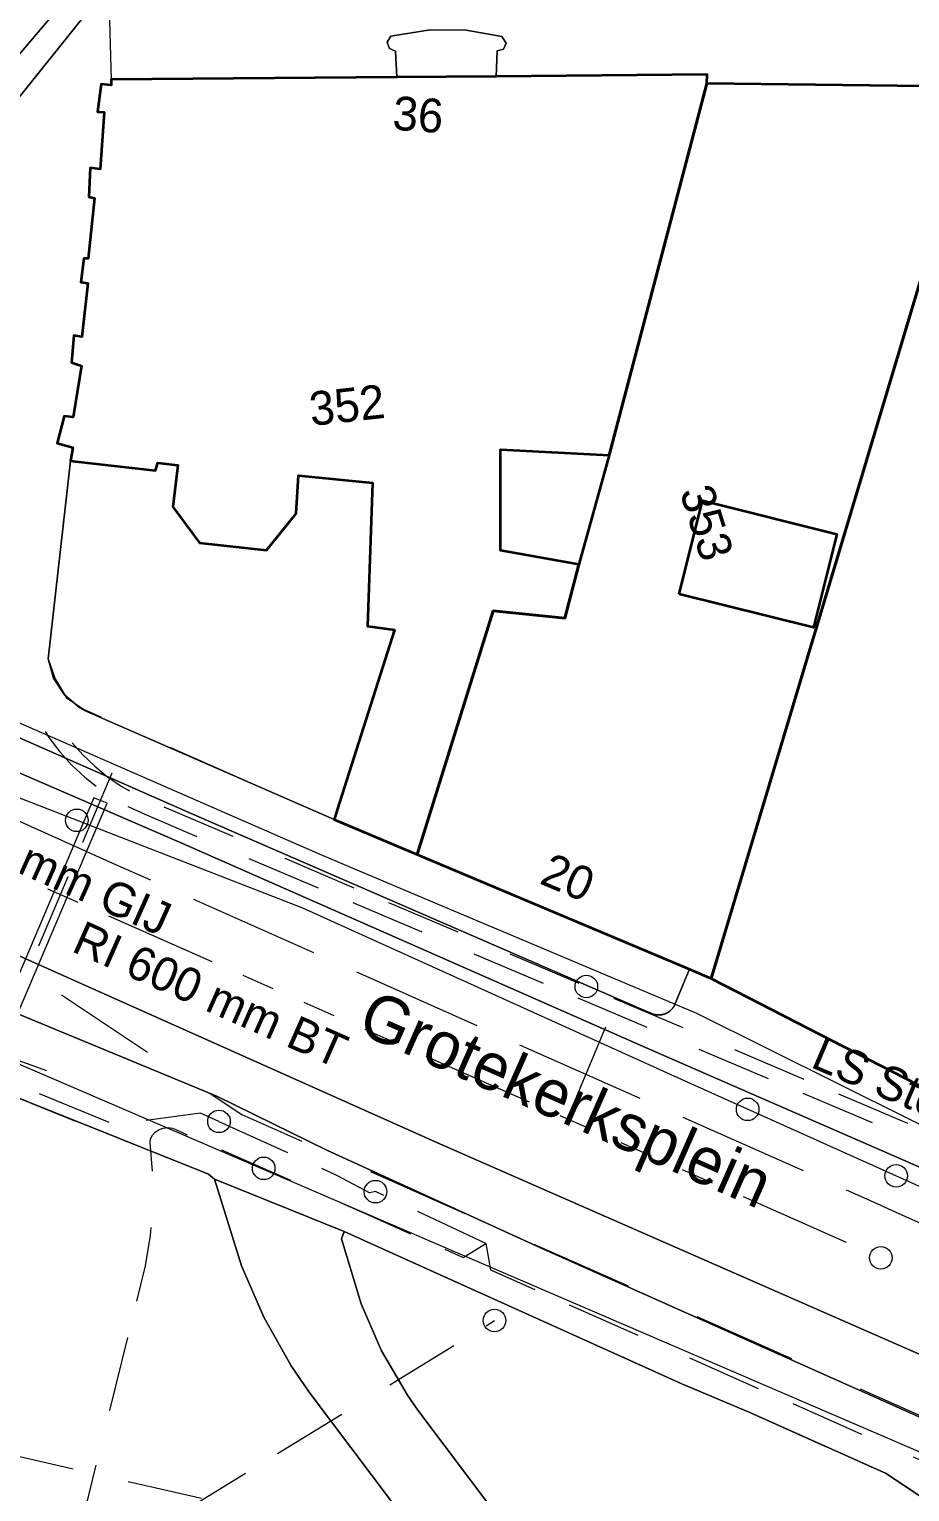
# Model space of a CAD drawing. Header units: metres. Extents: x 104718 to 105139, y 425172 to 425468.
# Drawn here: x 104908.88 to 104932.29, y 425347.22 to 425386.13 of the extents above; entities that cross this region are included whole.
import ezdxf
from ezdxf.enums import TextEntityAlignment as Align

# ---------------------------------------------------------------- set-up
doc = ezdxf.new("R2010")
doc.units = ezdxf.units.M
doc.header["$MEASUREMENT"] = 0
for name, pattern in [('IE-TERREINAFSCHEIDING_KUNSTMATIG-SO', [10, 4, 4, -2]), ('KG-PERCEEL-SO', [19, 5.5, -4, 5.5, -4]), ('KL-GAS_LD-SO', [13, 4, -2, 4, -3]), ('KL-LS-SO', [13, 4, -2, 4, -3]), ('KL-WATER-SO', [9.5, 7, -2.5]), ('RI-GWA-SO', [18.45, 6, -1.8, 1.75, -1.8, 1.75, -1.8, 1.75, -1.8])]:
    doc.linetypes.add(name, pattern=pattern)
for name, color, linetype, lineweight in [('B-OI-KL-DATA_HULPSTUK-S', 90, 'Continuous', 18), ('B-OI-KL-DATA_MANTELBUIS-G', 90, 'Continuous', 18), ('B-OI-KL-ET_HULPSTUK-S', 10, 'Continuous', 18), ('B-OI-KL-ET_LS-G', 190, 'KL-LS-SO', 18), ('B-OI-KL-ET_LS-T', 190, 'KL-LS-SO', 18), ('B-OI-KL-ET_MANTELBUIS-G', 10, 'Continuous', 18), ('B-OI-KL-GAS_LD-G', 50, 'KL-GAS_LD-SO', 18), ('B-OI-KL-WATER_TRANSPORTLEIDING-G', 170, 'KL-WATER-SO', 18), ('B-OI-KL-WATER_TRANSPORTLEIDING-T', 170, 'KL-WATER-SO', 18), ('B-OI-RI-GWA_RIOOLLEIDING-G', 30, 'RI-GWA-SO', 18), ('B-OI-RI-GWA_RIOOLLEIDING-T', 30, 'RI-GWA-SO', 18), ('B-OI-RI-GWA_RIOOLPUT-S', 30, 'Continuous', 18), ('B-XX-GR-GROENVOORZIENING-G', 80, 'Continuous', 18), ('B-XX-IE-TERREINAFSCHEIDING_KUNSTMATIG_HEKWERK-G', 20, 'IE-TERREINAFSCHEIDING_KUNSTMATIG-SO', 18), ('B-XX-KG-GRENS_PERCEEL-G', 150, 'KG-PERCEEL-SO', 18), ('B-XX-KG-GRENS_PERCEEL-T', 150, 'KG-PERCEEL-SO', 18), ('B-XX-OG-BEBOUWING-G', 7, 'Continuous', 35), ('B-XX-OG-BEBOUWING_HUISNUMMER-T', 7, 'Continuous', 18), ('B-XX-OG-BEBOUWING_STRAATNAAM-T', 7, 'Continuous', 18), ('B-XX-OG-TERREIN_ERF-G', 7, 'Continuous', 18), ('B-XX-VH-GESLOTENVERHARDING_BETON-G', 10, 'Continuous', 18), ('B-XX-VH-OPENVERHARDING-G', 90, 'Continuous', 18), ('B-XX-VH-OPENVERHARDING_BETONSTRAATSTEEN-G', 90, 'Continuous', 18), ('B-XX-VH-OPENVERHARDING_SIERBESTRATING-G', 90, 'Continuous', 18), ('B-XX-VH-OPENVERHARDING_STRAATBAKSTEEN-G', 90, 'Continuous', 18)]:
    doc.layers.add(name, color=color, linetype=linetype, lineweight=lineweight)

msp = doc.modelspace()

# ---------------------------------------------------------------- linework, layer by layer
at = {"layer": 'B-OI-KL-DATA_HULPSTUK-S'}
for centre in [(104910.14, 425365.08), (104927.98, 425357.39), (104931.93, 425355.62)]:
    msp.add_circle(centre, 0.3, dxfattribs=at)
at = {"layer": 'B-OI-KL-DATA_MANTELBUIS-G', "ltscale": 0.5, "flags": 128}
for points in [[(104899.33, 425371.72), (104900.98, 425371), (104906.94, 425368.4), (104916.6, 425364.18), (104918.8, 425363.25), (104926.62, 425359.95), (104939.84, 425353.37), (104940.24, 425353.17), (104954.65, 425347.38), (104959.78, 425345), (104961.59, 425344.15), (104964.21, 425343.1)], [(104900.96, 425371.02), (104900.98, 425371), (104901.12, 425370.86), (104906.17, 425367.3), (104908.3, 425365.8), (104916.14, 425362.75), (104926.21, 425358.19), (104939.29, 425352.31), (104961.15, 425342.2), (104963.07, 425341.22), (104964.9, 425340.1)], [(104955.92, 425337.19), (104953.9, 425335.95), (104952.85, 425337.34), (104951.84, 425338.45), (104949.13, 425341), (104939.62, 425345.23), (104905.19, 425360.06), (104900.81, 425361.6), (104898.82, 425361.94), (104894.86, 425362.37), (104892.82, 425362.47), (104890.76, 425362.46), (104888.65, 425362.25), (104884.63, 425361.18), (104882.66, 425360.36), (104879.12, 425358.51)]]:
    msp.add_lwpolyline(points, dxfattribs=at)
at = {"layer": 'B-OI-KL-ET_HULPSTUK-S'}
for centre in [(104923.69, 425360.66), (104913.92, 425357.07), (104915.11, 425355.82), (104918.08, 425355.2), (104921.25, 425351.77)]:
    msp.add_circle(centre, 0.3, dxfattribs=at)
at = {"layer": 'B-OI-KL-ET_LS-G', "ltscale": 0.5, "flags": 128}
for points in [[(104909.3, 425367.44), (104909.4, 425367.28), (104909.69, 425366.9), (104910.01, 425366.55), (104910.35, 425366.23), (104910.72, 425365.94), (104911.11, 425365.67), (104911.52, 425365.44), (104911.95, 425365.24), (104933.72, 425356.01), (104939.88, 425353.29), (104945.72, 425350.35), (104945.89, 425350.21), (104945.99, 425350.03), (104946.03, 425349.83), (104945.99, 425349.62), (104945.05, 425347.45)], [(104910.02, 425367.14), (104910.3, 425366.82), (104910.62, 425366.52), (104910.96, 425366.24), (104911.32, 425365.99), (104911.71, 425365.77), (104912.1, 425365.59), (104923.69, 425360.66), (104940.07, 425353.68), (104946.5, 425350.44), (104955, 425346.48), (104959.31, 425344.22), (104959.62, 425344.03), (104959.91, 425343.81), (104960.19, 425343.57), (104960.45, 425343.31), (104960.68, 425343.03), (104960.9, 425342.73), (104961.09, 425342.42), (104961.25, 425342.09), (104961.44, 425341.72), (104961.68, 425341.38), (104961.96, 425341.07), (104962.28, 425340.79), (104965.25, 425338.59)], [(104898.44, 425362.07), (104899.56, 425361.81), (104900.67, 425361.51), (104901.75, 425361.16), (104902.83, 425360.76), (104907.43, 425358.93), (104907.63, 425358.93), (104907.81, 425359), (104907.97, 425359.12), (104908.09, 425359.29), (104911.2, 425366.63)], [(104913.92, 425357.07), (104913.43, 425357.29), (104911.15, 425356.98), (104906.73, 425358.79), (104902.09, 425360.63), (104899.97, 425361.38), (104899.26, 425361.58), (104898.51, 425361.77), (104897.74, 425361.93), (104896.71, 425362.11), (104897.03, 425364.42)], [(104923.44, 425357.74), (104924.35, 425359.92)], [(104902.56, 425336.28), (104907.05, 425335.28), (104907.23, 425335.28), (104907.39, 425335.32), (104907.52, 425335.42), (104907.59, 425335.54), (104911.97, 425353.23), (104912.1, 425354.03), (104912.17, 425354.85), (104912.16, 425355.68), (104912.09, 425356.51), (104912.1, 425356.61), (104912.15, 425356.7), (104912.22, 425356.78), (104912.33, 425356.85), (104912.44, 425356.89), (104912.57, 425356.91), (104912.68, 425356.89), (104912.77, 425356.85), (104917.93, 425354.57), (104920.41, 425353.45), (104921.02, 425353.82)], [(104913.92, 425357.07), (104917.05, 425355.64), (104917.93, 425355.17)], [(104918.08, 425355.2), (104917.93, 425355.17)], [(104921.02, 425353.82), (104918.08, 425355.2)], [(104921.02, 425353.82), (104921.14, 425353.12), (104934.08, 425347.39), (104934.86, 425347.36)], [(104890, 425338.32), (104908.05, 425334.22), (104908.19, 425334.23), (104908.32, 425334.31), (104908.43, 425334.46), (104908.5, 425334.65), (104911.2, 425345.61), (104921.25, 425351.77)], [(104922.76, 425345.13), (104917.49, 425346.15), (104916.33, 425346.38), (104912.17, 425347.33), (104908.43, 425348.19), (104907.69, 425348.31), (104906.95, 425348.64), (104903.69, 425349.4), (104893.5, 425350.84), (104889.08, 425351.37)]]:
    msp.add_lwpolyline(points, dxfattribs=at)
at = {"layer": 'B-OI-KL-ET_MANTELBUIS-G', "ltscale": 0.5, "flags": 128}
msp.add_lwpolyline([(104910.95, 425365.54), (104910.59, 425365.68), (104907.91, 425359.36), (104908.26, 425359.21), (104910.95, 425365.54)], dxfattribs=at)
at = {"layer": 'B-OI-KL-GAS_LD-G', "ltscale": 0.5, "flags": 128}
msp.add_lwpolyline([(104907.61, 425359.04), (104909.33, 425358.42)], dxfattribs=at)
at = {"layer": 'B-OI-KL-WATER_TRANSPORTLEIDING-G', "ltscale": 0.5, "flags": 128}
for points in [[(104911.18, 425363.9), (104910.82, 425364.06), (104904.03, 425367.1), (104904.29, 425369.59)], [(104964.49, 425341.1), (104957.31, 425343.51), (104955.79, 425344.01), (104946.48, 425348.16), (104946.39, 425348.2), (104946.21, 425348.28), (104932.28, 425354.49), (104931.15, 425355), (104921.63, 425359.23), (104917.03, 425361.29), (104911.18, 425363.9)]]:
    msp.add_lwpolyline(points, dxfattribs=at)
at = {"layer": 'B-OI-RI-GWA_RIOOLLEIDING-G', "ltscale": 0.5, "flags": 128}
msp.add_lwpolyline([(104930.61, 425353.85), (104897.44, 425368.53)], dxfattribs=at)
at = {"layer": 'B-OI-RI-GWA_RIOOLPUT-S'}
msp.add_circle((104931.52, 425353.44), 0.3, dxfattribs=at)
at = {"layer": 'B-XX-GR-GROENVOORZIENING-G', "ltscale": 0.5}
msp.add_lwpolyline([(104916.321, 425349.865), (104915.843, 425350.565), (104915.109, 425351.861), (104914.519, 425353.229), (104913.805, 425355.534), (104913.641, 425355.663), (104906.395, 425358.569), (104906.457, 425358.34), (104904.081, 425346.836), (104901.821, 425335.663), (104914.358, 425332.912), (104931.887, 425329.186)], close=True, dxfattribs=at)
msp.add_lwpolyline([(104933.02, 425346.793), (104931.646, 425347.714), (104928.038, 425349.321), (104926.25, 425350.081), (104917.251, 425354.136), (104917.183, 425353.947), (104917.704, 425352.212), (104918.246, 425350.962), (104918.93, 425349.784), (104919.205, 425349.388), (104927.692, 425338.103), (104933.36, 425330.481)], dxfattribs=at)
at = {"layer": 'B-XX-IE-TERREINAFSCHEIDING_KUNSTMATIG_HEKWERK-G', "ltscale": 0.5, "flags": 128}
for points in [[(104906.395, 425358.569), (104913.641, 425355.663)], [(104917.251, 425354.136), (104926.25, 425350.081), (104928.038, 425349.321), (104931.646, 425347.714), (104933.02, 425346.793), (104935.347, 425346.077), (104938.9, 425344.462), (104944.285, 425342.111), (104947.825, 425340.525), (104949.536, 425339.576), (104949.95, 425339.288), (104951.076, 425338.374), (104951.443, 425338.027), (104952.422, 425336.956), (104953.593, 425335.415), (104954.587, 425333.717), (104954.828, 425333.205), (104955.316, 425331.905), (104955.47, 425331.365), (104955.742, 425330.003), (104955.776, 425329.582), (104955.8, 425328.002), (104955.604, 425326.032), (104955.235, 425324.128), (104953.096, 425314.302), (104952.751, 425312.309), (104952.153, 425310.481), (104951.846, 425308.511), (104951.446, 425306.62)]]:
    msp.add_lwpolyline(points, dxfattribs=at)
at = {"layer": 'B-XX-KG-GRENS_PERCEEL-G', "ltscale": 0.5, "flags": 128}
for points in [[(104910.596, 425401.24), (104911.057, 425384.788)], [(104911.057, 425384.788), (104926.9, 425384.921), (104926.897, 425384.682)], [(104909.969, 425374.645), (104910.032, 425375.002), (104909.613, 425375.112), (104909.803, 425375.838), (104910.041, 425375.806), (104910.263, 425377.173), (104909.996, 425377.266), (104910.063, 425377.979), (104910.271, 425377.948), (104910.435, 425379.375), (104910.246, 425379.398), (104910.323, 425380.031), (104910.442, 425380.03), (104910.608, 425381.636), (104910.459, 425381.668), (104910.497, 425382.441), (104910.765, 425382.409), (104910.87, 425383.926), (104910.691, 425383.928), (104910.788, 425384.672), (104911.056, 425384.639), (104911.057, 425384.788)], [(104923.116, 425370.459), (104923.489, 425371.884), (104924.293, 425374.794), (104926.897, 425384.682)], [(104926.897, 425384.682), (104934.116, 425384.599)], [(104927.013, 425360.872), (104931.492, 425375.869), (104934.116, 425384.599)], [(104909.969, 425374.645), (104909.378, 425369.381), (104909.56, 425368.842), (104909.868, 425368.341), (104910.331, 425368.032), (104916.986, 425365.103)], [(104919.187, 425364.175), (104921.213, 425370.657), (104923.116, 425370.459)], [(104852.163, 425332.006), (104852.36, 425333.089), (104846.957, 425334.24), (104848.052, 425339.321), (104853.31, 425338.262), (104854.075, 425342.396), (104894.37, 425364.047), (104895.449, 425369.921), (104914.527, 425357.252), (104956.374, 425338.678), (104958.097, 425335.972), (104956.128, 425329.207), (104954.311, 425322.734), (104952.84, 425316.888), (104951.846, 425313.21), (104951.473, 425310.275), (104950.285, 425293.415), (104950.047, 425292.861), (104949.493, 425292.227), (104948.621, 425291.594), (104947.592, 425291.119), (104946.879, 425290.169), (104946.008, 425288.665), (104945.136, 425286.845), (104943.869, 425284.945), (104941.968, 425283.045), (104940.305, 425281.699), (104937.929, 425280.433), (104935.552, 425279.641), (104933.018, 425279.245), (104916.796, 425281.135)], [(104916.986, 425365.103), (104919.187, 425364.175)], [(104919.187, 425364.175), (104921.132, 425363.355), (104927.013, 425360.872)], [(104927.013, 425360.872), (104940.236, 425354.073)]]:
    msp.add_lwpolyline(points, dxfattribs=at)
at = {"layer": 'B-XX-OG-BEBOUWING-G', "ltscale": 0.5}
for points in [[(104917.067, 425365.356), (104917.021, 425365.212), (104916.986, 425365.103), (104919.187, 425364.174), (104921.213, 425370.657), (104923.116, 425370.459), (104923.489, 425371.884), (104921.408, 425372.263), (104921.406, 425374.943), (104924.293, 425374.794), (104926.897, 425384.682), (104926.9, 425384.921), (104921.294, 425384.875), (104918.652, 425384.852), (104911.057, 425384.788), (104911.056, 425384.639), (104910.788, 425384.672), (104910.691, 425383.928), (104910.87, 425383.926), (104910.765, 425382.409), (104910.497, 425382.441), (104910.459, 425381.668), (104910.608, 425381.636), (104910.442, 425380.03), (104910.323, 425380.031), (104910.246, 425379.398), (104910.435, 425379.375), (104910.271, 425377.948), (104910.063, 425377.979), (104909.996, 425377.266), (104910.263, 425377.173), (104910.041, 425375.806), (104909.803, 425375.838), (104909.613, 425375.112), (104910.032, 425375.002), (104909.969, 425374.645), (104910.111, 425374.629), (104912.229, 425374.384), (104912.291, 425374.592), (104912.826, 425374.526), (104912.696, 425373.426), (104913.4, 425372.466), (104915.185, 425372.269), (104915.969, 425373.243), (104916.039, 425374.255), (104918.003, 425374.056), (104917.874, 425370.245), (104918.587, 425370.149)], [(104923.489, 425371.884), (104923.116, 425370.459), (104921.213, 425370.657), (104919.187, 425364.174), (104926.43, 425361.118), (104927.013, 425360.872), (104929.164, 425368.057), (104934.116, 425384.599), (104926.897, 425384.682), (104924.293, 425374.794)], [(104927.013, 425360.872), (104940.211, 425354.086), (104943.462, 425368.401), (104946.714, 425382.977), (104934.116, 425384.599), (104929.164, 425368.057)], [(104926.16, 425371.102), (104926.779, 425373.586), (104930.351, 425372.696), (104929.733, 425370.213)]]:
    msp.add_lwpolyline(points, close=True, dxfattribs=at)
at = {"layer": 'B-XX-OG-TERREIN_ERF-G', "ltscale": 0.5}
for points in [[(104924.293, 425374.794), (104921.406, 425374.943), (104921.408, 425372.263), (104923.489, 425371.884)], [(104918.587, 425370.149), (104917.874, 425370.245), (104918.003, 425374.056), (104916.039, 425374.255), (104915.969, 425373.243), (104915.185, 425372.269), (104913.4, 425372.466), (104912.696, 425373.426), (104912.826, 425374.526), (104912.291, 425374.592), (104912.229, 425374.384), (104910.111, 425374.629), (104909.969, 425374.645), (104909.378, 425369.381), (104909.523, 425368.866), (104909.812, 425368.416), (104910.221, 425368.072), (104910.346, 425368.001), (104916.986, 425365.103), (104917.021, 425365.212), (104917.067, 425365.356)], [(104926.779, 425373.586), (104926.16, 425371.102), (104929.733, 425370.213), (104930.351, 425372.696)]]:
    msp.add_lwpolyline(points, close=True, dxfattribs=at)
at = {"layer": 'B-XX-VH-GESLOTENVERHARDING_BETON-G', "ltscale": 0.5}
msp.add_lwpolyline([(104918.652, 425384.852), (104921.294, 425384.875), (104921.317, 425385.558), (104921.486, 425385.601), (104921.556, 425385.761), (104921.44, 425385.935), (104920.497, 425386.105), (104919.539, 425386.116), (104918.492, 425385.943), (104918.397, 425385.789), (104918.453, 425385.617), (104918.619, 425385.55)], close=True, dxfattribs=at)
at = {"layer": 'B-XX-VH-OPENVERHARDING-G', "ltscale": 0.5}
for points in [[(104912.917, 425389.702), (104902.038, 425376.138)], [(104906.133, 425368.367), (104913.181, 425365.265), (104925.365, 425359.97), (104925.365, 425359.97), (104925.372, 425359.966), (104925.379, 425359.962), (104925.387, 425359.958), (104925.394, 425359.954), (104925.402, 425359.95), (104925.409, 425359.946), (104925.417, 425359.943), (104925.425, 425359.939), (104925.432, 425359.936), (104925.44, 425359.933), (104925.448, 425359.93), (104925.456, 425359.927), (104925.464, 425359.925), (104925.472, 425359.922), (104925.48, 425359.92), (104925.488, 425359.917), (104925.496, 425359.915), (104925.504, 425359.913), (104925.512, 425359.911), (104925.521, 425359.91), (104925.529, 425359.908), (104925.537, 425359.907), (104925.545, 425359.906), (104925.554, 425359.904), (104925.562, 425359.904), (104925.57, 425359.903), (104925.579, 425359.902), (104925.587, 425359.902), (104925.595, 425359.901), (104925.604, 425359.901), (104925.612, 425359.901), (104925.621, 425359.901), (104925.629, 425359.901), (104925.637, 425359.902), (104925.646, 425359.902), (104925.654, 425359.903), (104925.662, 425359.904), (104925.671, 425359.904), (104925.679, 425359.906), (104925.687, 425359.907), (104925.696, 425359.908), (104925.704, 425359.91), (104925.712, 425359.911), (104925.72, 425359.913), (104925.728, 425359.915), (104925.737, 425359.917), (104925.745, 425359.92), (104925.753, 425359.922), (104925.761, 425359.925), (104925.769, 425359.927), (104925.777, 425359.93), (104925.784, 425359.933), (104925.792, 425359.936), (104925.8, 425359.939), (104925.808, 425359.943), (104925.815, 425359.946), (104925.823, 425359.95), (104925.83, 425359.954), (104925.838, 425359.958), (104925.845, 425359.962), (104925.852, 425359.966), (104925.86, 425359.97), (104925.867, 425359.974), (104925.874, 425359.979), (104925.881, 425359.984), (104925.888, 425359.988), (104925.894, 425359.993), (104925.901, 425359.998), (104925.908, 425360.003), (104925.914, 425360.009), (104925.921, 425360.014), (104925.927, 425360.02), (104925.933, 425360.025), (104925.939, 425360.031), (104925.945, 425360.037), (104925.951, 425360.043), (104925.957, 425360.049), (104925.963, 425360.055), (104925.969, 425360.061), (104925.974, 425360.067), (104925.98, 425360.074), (104925.985, 425360.08), (104925.99, 425360.087), (104925.995, 425360.093), (104926, 425360.1), (104926.005, 425360.107), (104926.01, 425360.114), (104926.014, 425360.121), (104926.019, 425360.128), (104926.023, 425360.135), (104926.027, 425360.143), (104926.031, 425360.15), (104926.035, 425360.157), (104926.039, 425360.165), (104926.043, 425360.172), (104926.046, 425360.18), (104926.05, 425360.188), (104926.053, 425360.195), (104926.056, 425360.203), (104926.056, 425360.203), (104926.43, 425361.118), (104919.187, 425364.174), (104916.986, 425365.103), (104910.346, 425368.001), (104910.221, 425368.072), (104909.812, 425368.416), (104909.523, 425368.866), (104909.378, 425369.381), (104909.969, 425374.645), (104910.032, 425375.002), (104909.613, 425375.112), (104909.803, 425375.838), (104910.041, 425375.806), (104910.263, 425377.173), (104909.996, 425377.266), (104910.063, 425377.979), (104910.271, 425377.948), (104910.435, 425379.375), (104910.246, 425379.398), (104910.323, 425380.031), (104910.442, 425380.03), (104910.608, 425381.636), (104910.459, 425381.668), (104910.497, 425382.441), (104910.765, 425382.409), (104910.87, 425383.926), (104910.691, 425383.928), (104910.788, 425384.672), (104911.056, 425384.639), (104911.057, 425384.788), (104918.652, 425384.852), (104918.619, 425385.55), (104918.453, 425385.617), (104918.397, 425385.789), (104918.492, 425385.943), (104919.539, 425386.116), (104920.497, 425386.105), (104921.44, 425385.935), (104921.556, 425385.761), (104921.486, 425385.601), (104921.317, 425385.558), (104921.294, 425384.875), (104926.9, 425384.921), (104926.897, 425384.682), (104934.116, 425384.599)], [(104935.24, 425348), (104922.554, 425353.671), (104916.805, 425356.291), (104913.878, 425357.732), (104907.123, 425360.528), (104906.77, 425359.879), (104906.395, 425358.569), (104913.641, 425355.663), (104913.805, 425355.534), (104917.251, 425354.136), (104926.25, 425350.081), (104928.038, 425349.321), (104931.646, 425347.714), (104933.02, 425346.793)]]:
    msp.add_lwpolyline(points, dxfattribs=at)
at = {"layer": 'B-XX-VH-OPENVERHARDING_BETONSTRAATSTEEN-G', "ltscale": 0.5}
msp.add_lwpolyline([(104927.692, 425338.103), (104919.205, 425349.388), (104918.93, 425349.784), (104918.246, 425350.962), (104917.704, 425352.212), (104917.183, 425353.947), (104917.251, 425354.136), (104913.805, 425355.534), (104914.519, 425353.229), (104915.109, 425351.861), (104915.843, 425350.565), (104916.321, 425349.865), (104931.887, 425329.186)], dxfattribs=at)
at = {"layer": 'B-XX-VH-OPENVERHARDING_SIERBESTRATING-G', "ltscale": 0.5}
for points in [[(104901.289, 425376.861), (104909.822, 425386.888)], [(104937.47, 425353.703), (104925.409, 425358.978), (104912.874, 425364.497), (104903.292, 425368.644)], [(104907.863, 425361.807), (104919.814, 425356.468), (104934.546, 425350.002)]]:
    msp.add_lwpolyline(points, dxfattribs=at)
at = {"layer": 'B-XX-VH-OPENVERHARDING_STRAATBAKSTEEN-G', "ltscale": 0.5}
for points in [[(104902.038, 425376.138), (104912.917, 425389.702)], [(104909.822, 425386.888), (104901.289, 425376.861)], [(104903.292, 425368.644), (104912.874, 425364.497), (104925.409, 425358.978), (104937.47, 425353.703)], [(104940.211, 425354.086), (104927.013, 425360.872), (104926.43, 425361.118), (104926.056, 425360.203), (104926.056, 425360.203), (104926.053, 425360.195), (104926.05, 425360.188), (104926.046, 425360.18), (104926.043, 425360.172), (104926.039, 425360.165), (104926.035, 425360.157), (104926.031, 425360.15), (104926.027, 425360.143), (104926.023, 425360.135), (104926.019, 425360.128), (104926.014, 425360.121), (104926.01, 425360.114), (104926.005, 425360.107), (104926, 425360.1), (104925.995, 425360.093), (104925.99, 425360.087), (104925.985, 425360.08), (104925.98, 425360.074), (104925.974, 425360.067), (104925.969, 425360.061), (104925.963, 425360.055), (104925.957, 425360.049), (104925.951, 425360.043), (104925.945, 425360.037), (104925.939, 425360.031), (104925.933, 425360.025), (104925.927, 425360.02), (104925.921, 425360.014), (104925.914, 425360.009), (104925.908, 425360.003), (104925.901, 425359.998), (104925.894, 425359.993), (104925.888, 425359.988), (104925.881, 425359.984), (104925.874, 425359.979), (104925.867, 425359.974), (104925.86, 425359.97), (104925.852, 425359.966), (104925.845, 425359.962), (104925.838, 425359.958), (104925.83, 425359.954), (104925.823, 425359.95), (104925.815, 425359.946), (104925.808, 425359.943), (104925.8, 425359.939), (104925.792, 425359.936), (104925.784, 425359.933), (104925.777, 425359.93), (104925.769, 425359.927), (104925.761, 425359.925), (104925.753, 425359.922), (104925.745, 425359.92), (104925.737, 425359.917), (104925.728, 425359.915), (104925.72, 425359.913), (104925.712, 425359.911), (104925.704, 425359.91), (104925.696, 425359.908), (104925.687, 425359.907), (104925.679, 425359.906), (104925.671, 425359.904), (104925.662, 425359.904), (104925.654, 425359.903), (104925.646, 425359.902), (104925.637, 425359.902), (104925.629, 425359.901), (104925.621, 425359.901), (104925.612, 425359.901), (104925.604, 425359.901), (104925.595, 425359.901), (104925.587, 425359.902), (104925.579, 425359.902), (104925.57, 425359.903), (104925.562, 425359.904), (104925.554, 425359.904), (104925.545, 425359.906), (104925.537, 425359.907), (104925.529, 425359.908), (104925.521, 425359.91), (104925.512, 425359.911), (104925.504, 425359.913), (104925.496, 425359.915), (104925.488, 425359.917), (104925.48, 425359.92), (104925.472, 425359.922), (104925.464, 425359.925), (104925.456, 425359.927), (104925.448, 425359.93), (104925.44, 425359.933), (104925.432, 425359.936), (104925.425, 425359.939), (104925.417, 425359.943), (104925.409, 425359.946), (104925.402, 425359.95), (104925.394, 425359.954), (104925.387, 425359.958), (104925.379, 425359.962), (104925.372, 425359.966), (104925.365, 425359.97), (104925.365, 425359.97), (104913.181, 425365.265), (104906.133, 425368.367)], [(104934.546, 425350.002), (104919.814, 425356.468), (104907.863, 425361.807)], [(104907.123, 425360.528), (104913.878, 425357.732), (104916.805, 425356.291), (104922.554, 425353.671), (104935.24, 425348)]]:
    msp.add_lwpolyline(points, dxfattribs=at)

# ---------------------------------------------------------------- texts
at = {"layer": 'B-OI-KL-ET_LS-T'}
msp.add_text('LS Stedin', height=0.9, rotation=336.9197, dxfattribs=at).set_placement((104932.198, 425357.915), align=Align.MIDDLE_CENTER)
at = {"layer": 'B-OI-KL-WATER_TRANSPORTLEIDING-T'}
msp.add_text('W Evides 174 mm GIJ', height=0.9, rotation=-24.1189, dxfattribs=at).set_placement((104907.094, 425364.841), align=Align.MIDDLE_CENTER)
at = {"layer": 'B-OI-RI-GWA_RIOOLLEIDING-T'}
msp.add_text('RI 600 mm BT', height=0.9, rotation=-23.8727, dxfattribs=at).set_placement((104913.697, 425360.449), align=Align.MIDDLE_CENTER)
at = {"layer": 'B-XX-KG-GRENS_PERCEEL-T'}
for s, rotation, p in [('352', 6.3, (104917.324, 425376.13)), ('353', 287.3, (104926.895, 425373.004))]:
    msp.add_text(s, height=0.9, rotation=rotation, dxfattribs=at).set_placement(p, align=Align.MIDDLE_CENTER)
at = {"layer": 'B-XX-OG-BEBOUWING_HUISNUMMER-T'}
for s, rotation, p in [('36', 356, (104919.217, 425383.859)), ('20', 337.1, (104923.203, 425363.565))]:
    msp.add_text(s, height=0.9, rotation=rotation, dxfattribs=at).set_placement(p, align=Align.MIDDLE_CENTER)
at = {"layer": 'B-XX-OG-BEBOUWING_STRAATNAAM-T'}
msp.add_text('Grotekerksplein', height=1.25, rotation=336.2, dxfattribs=at).set_placement((104923.157, 425357.666), align=Align.MIDDLE_CENTER)

doc.saveas('drawing.dxf')
